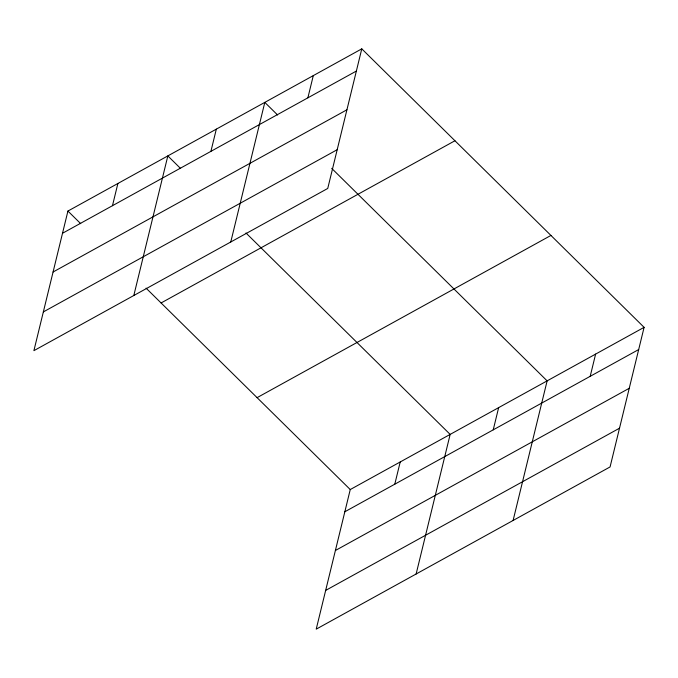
<?xml version="1.0" encoding="UTF-8"?>
<svg xmlns="http://www.w3.org/2000/svg" width="678" height="678" viewBox="0 0 678 678"><rect width="100%" height="100%" fill="white"/><g stroke="black" fill="none" stroke-linecap="round" stroke-linejoin="round"><path stroke-width="1.02" d="M361.781 48.85L67.927 211.061L33.9 350.662L327.745 188.45L361.781 48.85L644.1 327.338L610.073 466.939L316.219 629.15L350.255 489.55L644.1 327.338M112.472 205.697L117.887 183.484M133.812 295.506L167.839 155.906L180.611 168.508M210.909 151.355L216.324 129.142M230.774 241.978L264.81 102.378L277.582 114.98M307.88 97.827L313.295 75.614M394.791 484.185L400.206 461.981M416.131 574.003L450.158 434.403L245.978 232.986M493.228 429.844L498.644 407.639M513.102 520.467L547.129 380.875L331.678 168.339M590.199 376.315L595.615 354.111M62.52 233.266L356.365 71.063M53.07 272.005L346.924 109.794M43.341 311.922L337.195 149.711M161.093 302.964L454.946 140.753M257.089 397.647L550.934 235.436M344.839 511.763L638.684 349.551M335.398 550.502L629.243 388.291M325.669 590.411L619.514 428.199M67.927 211.061L80.707 223.655M146.067 288.142L350.255 489.55"/></g></svg>
